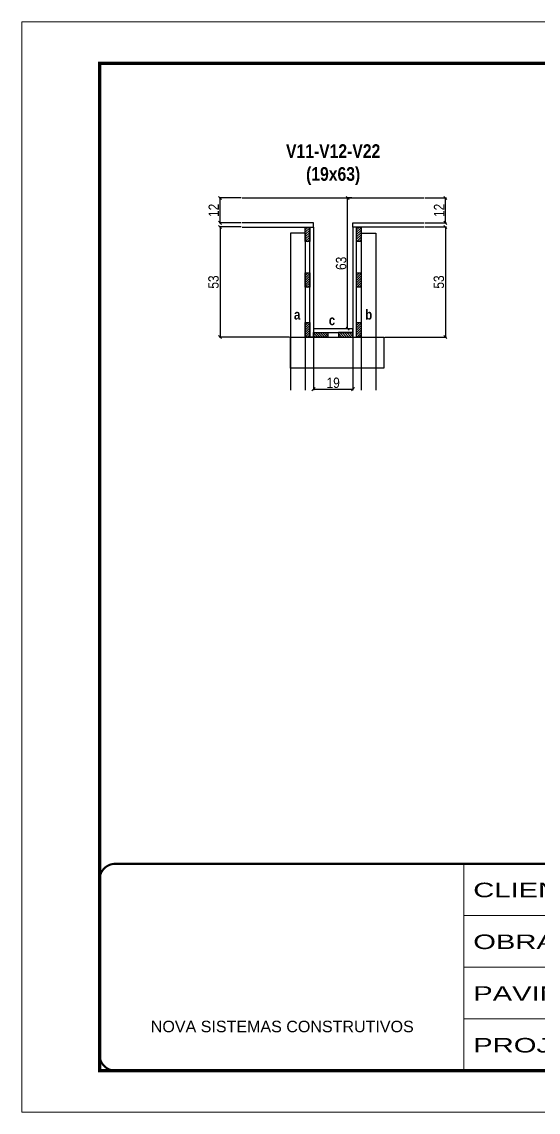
# Model space of a CAD drawing. Extents: x 3330 to 22105, y 1197 to 30204.
# Drawn here: x 17615 to 18112, y 26466 to 27516 of the extents above; entities that cross this region are included whole.
import ezdxf

# ---------------------------------------------------------------- set-up
doc = ezdxf.new("R2010")
doc.units = 0
doc.linetypes.add('CONTINUO', pattern=[0])
doc.linetypes.add('DASHED', pattern=[0.75, 0.5, -0.25])
for name, color, linetype, lineweight in [('CONCRETO', 251, 'Continuous', 25), ('Folhas', 255, 'Continuous', 9), ('SARRAFO DE PRESSAO', 251, 'DASHED', 9)]:
    doc.layers.add(name, color=color, linetype=linetype, lineweight=lineweight)
for name, color, linetype in [('COTA', 241, 'Continuous'), ('detalhes', 4, 'Continuous'), ('NOMENCLATURA', 7, 'Continuous'), ('Painéis', 200, 'Continuous'), ('SARR_2.2x7', 40, 'Continuous')]:
    doc.layers.add(name, color=color, linetype=linetype)
doc.styles.add('ARIAL', font='arial.ttf')
doc.styles.add('COTA TECNICA 2X', font='techl___.ttf', dxfattribs={"height": 10})
doc.styles.add('TECNICA', font='techb___.ttf', dxfattribs={"height": 10})
doc.styles.add('Tecnologia', font='')
doc.styles.get('Tecnologia').set_extended_font_data('Forgotten Futurist')
doc.dimstyles.new('SECAO', dxfattribs={"dimscale": 0.333333, "dimtxt": 5, "dimasz": 9, "dimexe": 3, "dimexo": 3, "dimgap": 3, "dimtad": 1, "dimdec": 1, "dimlfac": 0.5, "dimzin": 12, "dimdsep": 46, "dimtxsty": 'COTA TECNICA 2X', "dimblk1": 'OBLIQUE', "dimblk2": 'OBLIQUE', "dimsah": 1, "dimcen": 0.9, "dimclrd": 4, "dimclre": 4, "dimclrt": 240, "dimadec": 1, "dimazin": 3, "dimtfac": 1, "dimtdec": 1, "dimtmove": 0, "dimatfit": 3, "dimfxl": 1, "dimtolj": 1, "dimtzin": 12, "dimarcsym": 0})

# ---------------------------------------------------------------- blocks, each defined once
blk = doc.blocks.new('9999999999')
at = {"color": 30, "linetype": 'CONTINUO'}
for p, q in [((98564.6, 34230.2), (98564.6, 34429.4)), ((98564.6, 34379.6), (99584, 34379.6)), ((98564.6, 34329.8), (99488, 34329.8)), ((98564.6, 34280), (99488, 34280))]:
    blk.add_line(p, q, dxfattribs=at)
at = {"color": 30, "linetype": 'CONTINUO', "const_width": 2}
blk.add_lwpolyline([(99584, 34230.2), (99584, 34414.4, 0.414214), (99569, 34429.4), (98229, 34429.4, 0.414214), (98214, 34414.4), (98214, 34245.2, 0.414214), (98229, 34230.2), (99584, 34230.2)], format="xyb", dxfattribs=at)
at = {"layer": 'Folhas'}
blk.add_lwpolyline([(98139, 34190.2), (99624, 34190.2), (99624, 35240.2), (98139, 35240.2)], close=True, dxfattribs=at)
at = {"layer": 'Folhas', "color": 30, "const_width": 3}
blk.add_lwpolyline([(98214, 34230.2), (99584, 34230.2), (99584, 35200.2), (98214, 35200.2)], close=True, dxfattribs=at)
at = {"color": 7, "linetype": 'Continuous', "ltscale": 5, "style": 'ARIAL'}
blk.add_text('NOVA SISTEMAS CONSTRUTIVOS', height=11.059, dxfattribs=at).set_placement((98263.2, 34267.2))
at = {"layer": 'Folhas', "color": 7, "style": 'Tecnologia', "width": 1.5}
for s, p in [('CLIENTE:', (98573.7, 34397.2)), ('OBRA:', (98573.7, 34347.3)), ('PAVIMENTO:', (98573.7, 34297.5)), ('PROJETO:', (98573.7, 34247.7))]:
    blk.add_text(s, height=14, dxfattribs=at).set_placement(p)
blk = doc.blocks.new('_Oblique')
at = {"color": 0, "linetype": 'ByBlock', "lineweight": -2}
blk.add_line((-0.5, -0.5), (0.5, 0.5), dxfattribs=at)
blk = doc.blocks.new('*D3137')
at = {"layer": 'COTA', "color": 4, "lineweight": -2, "transparency": 16777216}
for p, q in [((18003.1, 27318.4), (18023.4, 27318.4)), ((18022.4, 27318.4), (18022.4, 27212.4)), ((17964.2, 27212.4), (18023.4, 27212.4))]:
    blk.add_line(p, q, dxfattribs=at)
at = {"layer": 'Defpoints', "color": 0, "transparency": 16777216}
for p in [(18002.1, 27318.4), (17963.2, 27212.4, 0), (18022.4, 27212.4)]:
    blk.add_point(p, dxfattribs=at)
at = {"layer": 'COTA', "color": 4, "lineweight": -2, "transparency": 16777216, "xscale": 3, "yscale": 3, "zscale": 3}
for p, rotation in [((18022.4, 27318.4), 90), ((18022.4, 27212.4), 270)]:
    blk.add_blockref('_Oblique', p, dxfattribs=dict(at, rotation=rotation))
at = {"layer": 'COTA', "color": 240, "transparency": 16777216, "insert": (18016.2, 27265.4), "char_height": 10, "attachment_point": 5, "rotation": 90, "style": 'COTA TECNICA 2X'}
blk.add_mtext('\\A1;53', dxfattribs=at)
blk = doc.blocks.new('*D3138')
at = {"layer": 'COTA', "color": 4, "lineweight": -2, "transparency": 16777216}
for p, q in [((18003.1, 27346.4), (18023.4, 27346.4)), ((18022.4, 27322.4), (18022.4, 27346.4)), ((18003.1, 27322.4), (18023.4, 27322.4))]:
    blk.add_line(p, q, dxfattribs=at)
at = {"layer": 'Defpoints', "color": 0, "transparency": 16777216}
for p in [(18002.1, 27346.4), (18022.4, 27346.4), (18002.1, 27322.4)]:
    blk.add_point(p, dxfattribs=at)
at = {"layer": 'COTA', "color": 4, "lineweight": -2, "transparency": 16777216, "xscale": 3, "yscale": 3, "zscale": 3}
for p, rotation in [((18022.4, 27346.4), 90), ((18022.4, 27322.4), 270)]:
    blk.add_blockref('_Oblique', p, dxfattribs=dict(at, rotation=rotation))
at = {"layer": 'COTA', "color": 240, "transparency": 16777216, "insert": (18016.4, 27334.4), "char_height": 10, "attachment_point": 5, "rotation": 90, "style": 'COTA TECNICA 2X'}
blk.add_mtext('\\A1;12', dxfattribs=at)
blk = doc.blocks.new('*D3139')
at = {"layer": 'COTA', "color": 4, "lineweight": -2, "transparency": 16777216}
for p, q in [((17825.7, 27318.4), (17804.5, 27318.4)), ((17805.5, 27318.4), (17805.5, 27212.4)), ((17872.4, 27212.4), (17804.5, 27212.4))]:
    blk.add_line(p, q, dxfattribs=at)
at = {"layer": 'Defpoints', "color": 0, "transparency": 16777216}
for p in [(17826.7, 27318.4), (17805.5, 27212.4), (17873.4, 27212.4, 0)]:
    blk.add_point(p, dxfattribs=at)
at = {"layer": 'COTA', "color": 4, "lineweight": -2, "transparency": 16777216, "xscale": 3, "yscale": 3, "zscale": 3}
for p, rotation in [((17805.5, 27318.4), 90), ((17805.5, 27212.4), 270)]:
    blk.add_blockref('_Oblique', p, dxfattribs=dict(at, rotation=rotation))
at = {"layer": 'COTA', "color": 240, "transparency": 16777216, "insert": (17799.2, 27265.4), "char_height": 10, "attachment_point": 5, "rotation": 90, "style": 'COTA TECNICA 2X'}
blk.add_mtext('\\A1;53', dxfattribs=at)
blk = doc.blocks.new('*D3140')
at = {"layer": 'COTA', "color": 4, "lineweight": -2, "transparency": 16777216}
for p, q in [((17932.4, 27346.4), (17927.3, 27346.4)), ((17928.3, 27220.4), (17928.3, 27346.4)), ((17932.4, 27220.4), (17927.3, 27220.4))]:
    blk.add_line(p, q, dxfattribs=at)
at = {"layer": 'Defpoints', "color": 0, "transparency": 16777216}
for p in [(17928.3, 27346.4), (17933.4, 27346.4), (17933.4, 27220.4)]:
    blk.add_point(p, dxfattribs=at)
at = {"layer": 'COTA', "color": 4, "lineweight": -2, "transparency": 16777216, "xscale": 3, "yscale": 3, "zscale": 3}
for p, rotation in [((17928.3, 27346.4), 90), ((17928.3, 27220.4), 270)]:
    blk.add_blockref('_Oblique', p, dxfattribs=dict(at, rotation=rotation))
at = {"layer": 'COTA', "color": 240, "transparency": 16777216, "insert": (17922.1, 27283.4), "char_height": 10, "attachment_point": 5, "rotation": 90, "style": 'COTA TECNICA 2X'}
blk.add_mtext('\\A1;63', dxfattribs=at)
blk = doc.blocks.new('*D3141')
at = {"layer": 'COTA', "color": 4, "lineweight": -2, "transparency": 16777216}
for p, q in [((17825.7, 27346.4), (17804.5, 27346.4)), ((17805.5, 27322.4), (17805.5, 27346.4)), ((17825.7, 27322.4), (17804.5, 27322.4))]:
    blk.add_line(p, q, dxfattribs=at)
at = {"layer": 'Defpoints', "color": 0, "transparency": 16777216}
for p in [(17805.5, 27346.4), (17826.7, 27346.4), (17826.7, 27322.4)]:
    blk.add_point(p, dxfattribs=at)
at = {"layer": 'COTA', "color": 4, "lineweight": -2, "transparency": 16777216, "xscale": 3, "yscale": 3, "zscale": 3}
for p, rotation in [((17805.5, 27346.4), 90), ((17805.5, 27322.4), 270)]:
    blk.add_blockref('_Oblique', p, dxfattribs=dict(at, rotation=rotation))
at = {"layer": 'COTA', "color": 240, "transparency": 16777216, "insert": (17799.4, 27334.4), "char_height": 10, "attachment_point": 5, "rotation": 90, "style": 'COTA TECNICA 2X'}
blk.add_mtext('\\A1;12', dxfattribs=at)
blk = doc.blocks.new('*D3142')
at = {"layer": 'COTA', "color": 4, "lineweight": -2, "transparency": 16777216}
for p, q in [((17895.4, 27211.4), (17895.4, 27161.2)), ((17933.4, 27211.4), (17933.4, 27161.2)), ((17895.4, 27162.2), (17933.4, 27162.2))]:
    blk.add_line(p, q, dxfattribs=at)
at = {"layer": 'Defpoints', "color": 0, "transparency": 16777216}
for p in [(17895.4, 27212.4), (17933.4, 27212.4), (17933.4, 27162.2)]:
    blk.add_point(p, dxfattribs=at)
at = {"layer": 'COTA', "color": 4, "lineweight": -2, "transparency": 16777216, "xscale": 3, "yscale": 3, "zscale": 3, "rotation": 180}
blk.add_blockref('_Oblique', (17895.4, 27162.2), dxfattribs=at)
at = {"layer": 'COTA', "color": 4, "lineweight": -2, "transparency": 16777216, "xscale": 3, "yscale": 3, "zscale": 3}
blk.add_blockref('_Oblique', (17933.4, 27162.2), dxfattribs=at)
at = {"layer": 'COTA', "color": 240, "transparency": 16777216, "insert": (17914.4, 27168.3), "char_height": 10, "attachment_point": 5, "style": 'COTA TECNICA 2X'}
blk.add_mtext('\\A1;19', dxfattribs=at)

msp = doc.modelspace()

# ---------------------------------------------------------------- hatches: boundary and pattern name
at = {"layer": 'SARR_2.2x7'}
h = msp.add_hatch(dxfattribs=at)
h.set_pattern_fill('ANSI31', color=256, scale=0.5)
h.set_pattern_definition([(45, (-105585.2014, -5799.9864), (-1.122532015, 1.122532015), [])])
h.paths.add_polyline_path([(17887.37, 27318.35), (17891.77, 27318.35), (17891.77, 27304.35), (17887.37, 27304.35)])
h = msp.add_hatch(dxfattribs=at)
h.set_pattern_fill('ANSI31', color=256, scale=0.5)
h.set_pattern_definition([(45, (-105535.6014, -5799.9864), (-1.122532015, 1.122532015), [])])
h.paths.add_polyline_path([(17936.97, 27318.35), (17941.37, 27318.35), (17941.37, 27304.35), (17936.97, 27304.35)])
h = msp.add_hatch(dxfattribs=at)
h.set_pattern_fill('ANSI31', color=256, scale=0.5)
h.set_pattern_definition([(45, (-105585.2014, -5843.9864), (-1.122532015, 1.122532015), [])])
h.paths.add_polyline_path([(17887.37, 27274.35), (17891.77, 27274.35), (17891.77, 27260.35), (17887.37, 27260.35)])
h = msp.add_hatch(dxfattribs=at)
h.set_pattern_fill('ANSI31', color=256, scale=0.5)
h.set_pattern_definition([(45, (-105535.6014, -5843.9864), (-1.122532015, 1.122532015), [])])
h.paths.add_polyline_path([(17936.97, 27274.35), (17941.37, 27274.35), (17941.37, 27260.35), (17936.97, 27260.35)])
h = msp.add_hatch(dxfattribs=at)
h.set_pattern_fill('ANSI31', color=256, scale=0.5)
h.set_pattern_definition([(45, (-105585.2014, -5891.9864), (-1.122532015, 1.122532015), [])])
h.paths.add_polyline_path([(17887.37, 27226.35), (17891.77, 27226.35), (17891.77, 27212.35), (17887.37, 27212.35)])
h = msp.add_hatch(dxfattribs=at)
h.set_pattern_fill('ANSI31', color=256, scale=0.5, angle=90)
h.set_pattern_definition([(135, (51130.907, -96299.8175), (-1.122532015, -1.122532015), [])])
h.paths.add_polyline_path([(17909.37, 27212.35), (17909.37, 27216.75), (17895.37, 27216.75), (17895.37, 27212.35)])
h = msp.add_hatch(dxfattribs=at)
h.set_pattern_fill('ANSI31', color=256, scale=0.5, angle=90)
h.set_pattern_definition([(135, (51068.907, -96299.8175), (-1.122532015, -1.122532015), [])])
h.paths.add_polyline_path([(17919.37, 27212.35), (17919.37, 27216.75), (17933.37, 27216.75), (17933.37, 27212.35)])
h = msp.add_hatch(dxfattribs=at)
h.set_pattern_fill('ANSI31', color=256, scale=0.5)
h.set_pattern_definition([(45, (-105535.6014, -5891.9864), (-1.122532015, 1.122532015), [])])
h.paths.add_polyline_path([(17936.97, 27226.35), (17941.37, 27226.35), (17941.37, 27212.35), (17936.97, 27212.35)])

# ---------------------------------------------------------------- linework, layer by layer
for p, q in [((17887.37, 27312.35), (17873.37, 27312.35)), ((17873.37, 27312.35), (17873.37, 27161.33)), ((17887.37, 27312.35), (17887.37, 27161.33)), ((17941.37, 27312.35), (17955.37, 27312.35)), ((17941.37, 27312.35), (17941.37, 27161.33)), ((17955.37, 27312.35), (17955.37, 27161.33))]:
    msp.add_line(p, q)
at = {"linetype": 'Continuous'}
msp.add_lwpolyline([(17963.22, 27182.35), (17873.37, 27182.35), (17873.37, 27212.35), (17963.22, 27212.35)], close=True, dxfattribs=at)
at = {"layer": 'CONCRETO', "linetype": 'Continuous'}
msp.add_line((17826.67, 27346.35), (18002.07, 27346.35), dxfattribs=at)
at = {"layer": 'Painéis', "linetype": 'Continuous', "elevation": 0}
for points in [[(17826.67, 27318.35), (17895.37, 27318.35), (17895.37, 27322.35), (17826.67, 27322.35)], [(18002.07, 27318.35), (17933.37, 27318.35), (17933.37, 27322.35), (18002.07, 27322.35)]]:
    msp.add_lwpolyline(points, dxfattribs=at)
at = {"layer": 'Painéis', "linetype": 'Continuous'}
for points in [[(17891.77, 27212.35), (17891.77, 27318.35), (17895.37, 27318.35), (17895.37, 27212.35)], [(17936.97, 27212.35), (17936.97, 27318.35), (17933.37, 27318.35), (17933.37, 27212.35)], [(17933.37, 27220.35), (17895.37, 27220.35), (17895.37, 27216.75), (17933.37, 27216.75)]]:
    msp.add_lwpolyline(points, close=True, dxfattribs=at)
at = {"layer": 'SARR_2.2x7'}
for points in [[(17887.37, 27304.35), (17887.37, 27318.35), (17891.77, 27318.35), (17891.77, 27304.35)], [(17936.97, 27304.35), (17936.97, 27318.35), (17941.37, 27318.35), (17941.37, 27304.35)], [(17887.37, 27260.35), (17887.37, 27274.35), (17891.77, 27274.35), (17891.77, 27260.35)], [(17936.97, 27260.35), (17936.97, 27274.35), (17941.37, 27274.35), (17941.37, 27260.35)], [(17887.37, 27212.35), (17887.37, 27226.35), (17891.77, 27226.35), (17891.77, 27212.35)], [(17895.37, 27216.75), (17909.37, 27216.75), (17909.37, 27212.35), (17895.37, 27212.35)], [(17933.37, 27216.75), (17919.37, 27216.75), (17919.37, 27212.35), (17933.37, 27212.35)], [(17936.97, 27212.35), (17936.97, 27226.35), (17941.37, 27226.35), (17941.37, 27212.35)]]:
    msp.add_lwpolyline(points, close=True, dxfattribs=at)

# ---------------------------------------------------------------- block references
at = {"layer": 'SARRAFO DE PRESSAO', "color": 6, "linetype": 'ByBlock'}
msp.add_blockref('9999999999', (-80524.42, -7724.23), dxfattribs=at)

# ---------------------------------------------------------------- texts
at = {"layer": 'detalhes', "style": 'TECNICA'}
for s, p in [('b', (17945.25, 27229.24)), ('a', (17876.64, 27229.25)), ('c', (17910.19, 27223.82))]:
    msp.add_text(s, height=9.6, dxfattribs=at).set_placement(p)
at = {"layer": 'NOMENCLATURA', "insert": (17914.37, 27398.05), "char_height": 13.2, "attachment_point": 2, "style": 'TECNICA'}
msp.add_mtext_dynamic_manual_height_columns('V11-V12-V22\\P(19x63)', width=300.2766, gutter_width=1, heights=[0], dxfattribs=at)

# ---------------------------------------------------------------- dimensions: what is measured, and where the dimension line sits
at = {"layer": 'COTA'}
for base, p1, p2, picture, middle in [((17805.45, 27346.35), (17826.67, 27322.35), (17826.67, 27346.35), '*D3141', (17799.39, 27334.35)), ((17928.29, 27346.35), (17933.37, 27220.35), (17933.37, 27346.35), '*D3140', (17922.08, 27283.35)), ((18022.42, 27346.35), (18002.07, 27322.35), (18002.07, 27346.35), '*D3138', (18016.36, 27334.35)), ((17805.45, 27212.35, 0), (17826.67, 27318.35), (17873.37, 27212.35), '*D3139', (17799.23, 27265.35, 0)), ((18022.42, 27212.35, 0), (18002.07, 27318.35), (17963.22, 27212.35), '*D3137', (18016.2, 27265.35, 0))]:
    dim = msp.add_linear_dim(base=base, p1=p1, p2=p2, angle=90, dimstyle='SECAO', dxfattribs=at)
    dim.commit()
    dim.dimension.update_dxf_attribs({"geometry": picture, "text_midpoint": middle})
dim = msp.add_linear_dim(base=(17933.37, 27162.18), p1=(17895.37, 27212.35), p2=(17933.37, 27212.35), dimstyle='SECAO', dxfattribs=at)
dim.commit()
dim.dimension.update_dxf_attribs({"geometry": '*D3142', "text_midpoint": (17914.37, 27168.27)})

doc.saveas('drawing.dxf')
